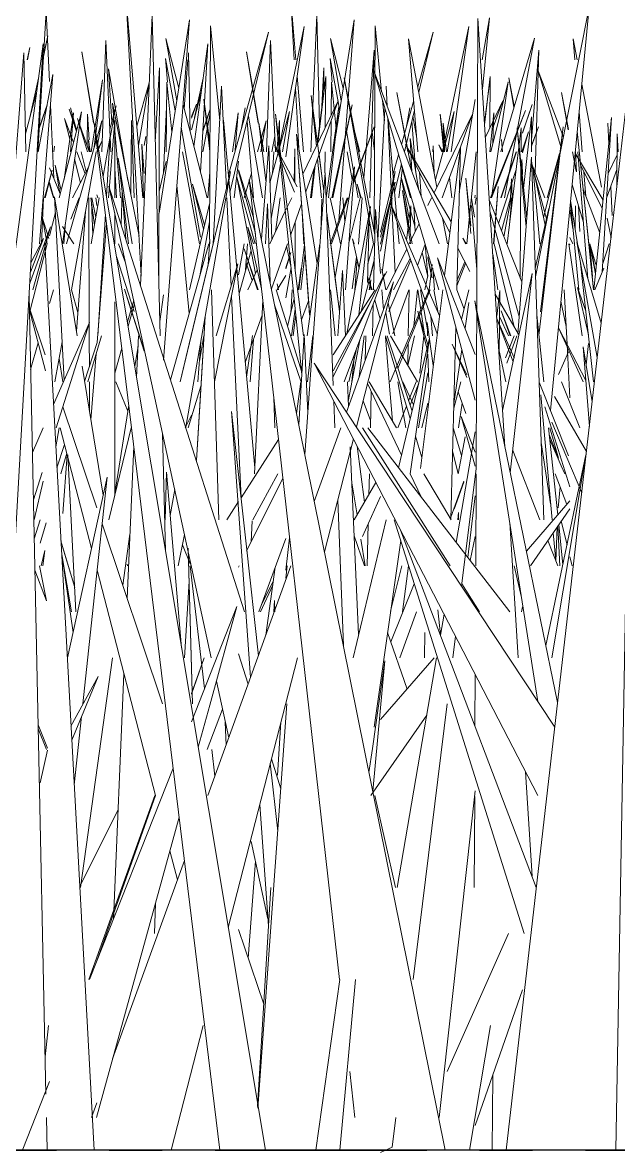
# Model space of a CAD drawing. Header units: millimetres. Extents: x -10020 to 20888, y -4665 to 12339.
# Drawn here: x 2960.1 to 2995.9, y 3047.9 to 3115.7 of the extents above; entities that cross this region are included whole.
import ezdxf

# ---------------------------------------------------------------- set-up
doc = ezdxf.new("R2010")
doc.units = ezdxf.units.MM
doc.linetypes.add('Grid Line 1_2_', pattern=[22.225, 12.7, -3.175, 3.175, -3.175])
doc.layers.add('G-IMPT', color=8, linetype='Continuous', lineweight=9)

# ---------------------------------------------------------------- blocks, each defined once
blk = doc.blocks.new('Grass Array - 25_dwg-V37-West')
at = {"layer": 'G-IMPT'}
for p, q in [((2964.406, 3109.633), (2963.711, 3113.912)), ((2964.427, 3109.633), (2963.711, 3113.912)), ((2983.501, 3106.748), (2982.605, 3111.454)), ((2983.275, 3107.901), (2982.605, 3111.454)), ((2990.159, 3109.042), (2990.732, 3110.746)), ((2990.159, 3109.027), (2990.732, 3110.746)), ((2992.407, 3107.901), (2992.591, 3109.406)), ((2992.417, 3107.901), (2992.591, 3109.406)), ((2989.343, 3106.579), (2989.783, 3107.901)), ((2989.358, 3106.658), (2989.775, 3107.901)), ((2966.765, 3098.107), (2966.271, 3099.664)), ((2966.753, 3098.123), (2966.271, 3099.664))]:
    blk.add_line(p, q, dxfattribs=at)
blk = doc.blocks.new('Grass Array - 25_dwg-V38-West')
at = {"layer": 'G-IMPT'}
for p, q in [((2967.026, 3104.766), (2966.372, 3117.043)), ((2967.368, 3105.142), (2966.372, 3117.043)), ((2991.753, 3104.51), (2994.156, 3116.58)), ((2991.825, 3092.379), (2994.156, 3116.58)), ((2967.404, 3103.915), (2967.926, 3116.099)), ((2968.406, 3096.865), (2967.926, 3116.099)), ((2968.336, 3104.229), (2970.165, 3115.818)), ((2969.246, 3103.742), (2970.165, 3115.818)), ((2987.368, 3088.912), (2987.474, 3115.91)), ((2988.237, 3103.839), (2987.474, 3115.91)), ((2987.732, 3113.419), (2988.17, 3115.949)), ((2987.742, 3111.677), (2988.17, 3115.949)), ((2995.581, 3103.734), (2996.959, 3115.713)), ((2995.76, 3048), (2996.959, 3115.713)), ((2961.345, 3113.419), (2961.659, 3114.861)), ((2961.36, 3113.419), (2961.659, 3114.861)), ((2971.357, 3102.673), (2971.436, 3115.463)), ((2971.982, 3109.759), (2971.436, 3115.463)), ((2972.501, 3106.532), (2974.914, 3115.093)), ((2972.597, 3105.466), (2974.914, 3115.093)), ((2977.05, 3115.423), (2975.48, 3107.901)), ((2977.05, 3115.423), (2975.957, 3107.603)), ((2952.747, 3050.579), (2961.384, 3114.378)), ((2960.724, 3102.642), (2961.384, 3114.378)), ((2965.14, 3114.584), (2964.912, 3107.901)), ((2965.14, 3114.584), (2965.451, 3107.901)), ((2968.75, 3114.697), (2969.52, 3111.733)), ((2968.75, 3114.697), (2969.4, 3110.971)), ((2985.009, 3105.776), (2983.317, 3114.689)), ((2983.864, 3107.901), (2983.317, 3114.689)), ((2988.847, 3107.901), (2990.874, 3114.73)), ((2989.073, 3105.142), (2990.874, 3114.73)), ((2958.713, 3094.647), (2960.228, 3113.84)), ((2960.353, 3107.901), (2960.228, 3113.84)), ((2964.406, 3109.633), (2963.711, 3113.912)), ((2964.427, 3109.633), (2963.711, 3113.912)), ((2981.251, 3114.01), (2980.627, 3106.342)), ((2980.993, 3105.142), (2981.251, 3114.01)), ((2968.115, 3108.506), (2968.358, 3112.934)), ((2968.328, 3101.347), (2968.358, 3112.934)), ((2969.304, 3110.365), (2968.73, 3113.505)), ((2968.853, 3112.086), (2968.73, 3113.505)), ((2960.592, 3109.962), (2961.106, 3112.319)), ((2961.083, 3107.901), (2961.963, 3112.543)), ((2961.165, 3102.383), (2961.963, 3112.543)), ((2977.842, 3108.494), (2978.304, 3112.173)), ((2977.872, 3108.432), (2978.34, 3112.422)), ((2978.317, 3109.363), (2978.34, 3112.422)), ((2981.295, 3102.933), (2979.453, 3112.334)), ((2981.211, 3102.383), (2979.453, 3112.334)), ((2984.68, 3101.147), (2981.221, 3112.756)), ((2985.157, 3102.383), (2981.221, 3112.756)), ((2968.81, 3112.086), (2968.766, 3107.901)), ((2968.81, 3112.086), (2968.766, 3107.901)), ((2968.81, 3112.086), (2969.101, 3109.08)), ((2972.095, 3111.853), (2971.585, 3102.383)), ((2972.095, 3111.853), (2972.385, 3105.698)), ((2988.243, 3107.901), (2989.292, 3112.106)), ((2988.295, 3105.142), (2989.292, 3112.106)), ((2960.33, 3108.975), (2960.99, 3111.463)), ((2971.393, 3108.434), (2971.023, 3111.057)), ((2971.39, 3107.923), (2971.023, 3111.057)), ((2976.975, 3106.555), (2979.086, 3110.973)), ((2977.144, 3105.494), (2979.086, 3110.973)), ((2977.476, 3111.29), (2977.779, 3108.236)), ((2977.476, 3111.29), (2977.854, 3108.395)), ((2978.227, 3105.547), (2977.476, 3111.29)), ((2983.501, 3106.748), (2982.605, 3111.454)), ((2983.275, 3107.901), (2982.605, 3111.454)), ((2986.358, 3105.489), (2987.319, 3111.034)), ((2961.088, 3109.121), (2961.614, 3110.705)), ((2961.092, 3109.18), (2961.619, 3110.729)), ((2962.347, 3105.142), (2963.683, 3110.295)), ((2962.537, 3102.383), (2963.683, 3110.295)), ((2962.635, 3106.253), (2963.198, 3110.24)), ((2963.38, 3109.126), (2962.952, 3110.46)), ((2963.405, 3109.224), (2962.952, 3110.46)), ((2963.03, 3107.901), (2963.198, 3110.24)), ((2969.779, 3110.739), (2971.233, 3105.142)), ((2973.289, 3109.328), (2973.508, 3110.537)), ((2974.991, 3106.048), (2976.177, 3110.314)), ((2975.326, 3110.16), (2976.911, 3094.553)), ((2975.326, 3110.16), (2976.714, 3099.2)), ((2975.756, 3107.901), (2976.177, 3110.314)), ((2978.372, 3105.142), (2979.125, 3110.596)), ((2978.503, 3105.142), (2979.125, 3110.596)), ((2978.708, 3105.142), (2979.92, 3110.726)), ((2978.771, 3105.142), (2979.92, 3110.726)), ((2984.847, 3105.443), (2987.138, 3110.127)), ((2985.328, 3105.142), (2987.138, 3110.127)), ((2988.188, 3107.901), (2988.425, 3110.239)), ((2988.226, 3105.142), (2990.336, 3110.378)), ((2988.283, 3105.142), (2990.336, 3110.378)), ((2988.377, 3108.441), (2988.425, 3110.239)), ((2990.159, 3109.042), (2990.732, 3110.746)), ((2990.159, 3109.027), (2990.732, 3110.746)), ((2962.785, 3102.383), (2964.898, 3109.76)), ((2974.718, 3048), (2964.45, 3109.633)), ((2965.785, 3098.706), (2964.45, 3109.633)), ((2964.598, 3108.091), (2964.898, 3109.76)), ((2965.311, 3105.142), (2965.679, 3109.781)), ((2965.679, 3105.142), (2965.679, 3109.781)), ((2974.087, 3088.935), (2972.207, 3109.795)), ((2974.002, 3105.142), (2973.624, 3109.734)), ((2974.547, 3105.142), (2973.7, 3110.049)), ((2985.399, 3109.618), (2985.476, 3107.901)), ((2985.399, 3109.618), (2985.596, 3107.901)), ((2985.399, 3109.618), (2985.596, 3107.901)), ((2990.218, 3105.696), (2990.688, 3110.009)), ((2990.695, 3107.901), (2990.688, 3110.009)), ((2994.438, 3099.624), (2995.494, 3109.972)), ((2994.933, 3100.674), (2995.494, 3109.972)), ((2964.981, 3106.444), (2965.402, 3108.853)), ((2965.182, 3105.239), (2965.402, 3108.853)), ((2969.676, 3109.388), (2970.828, 3102.784)), ((2976.593, 3108.958), (2977.827, 3101.192)), ((2976.593, 3108.958), (2977.374, 3098.132)), ((2977.384, 3097.987), (2976.593, 3108.958)), ((2979.995, 3105.971), (2981.24, 3109.411)), ((2980.006, 3106.127), (2981.24, 3109.411)), ((2989.225, 3102.383), (2990.073, 3109.342)), ((2990.366, 3103.389), (2989.837, 3109.339)), ((2990.406, 3103.9), (2989.837, 3109.339)), ((2990.065, 3107.901), (2990.073, 3109.342)), ((2990.503, 3109.108), (2990.111, 3107.901)), ((2990.111, 3107.901), (2990.503, 3109.108)), ((2990.503, 3109.108), (2990.159, 3107.836)), ((2991.141, 3096.878), (2992.591, 3109.406)), ((2991.23, 3098.311), (2992.591, 3109.406)), ((2994.412, 3099.624), (2993.439, 3109.136)), ((2993.439, 3109.133), (2994.324, 3100.456)), ((2995.819, 3105.806), (2995.829, 3108.982)), ((2995.897, 3107.901), (2995.829, 3108.982)), ((2974.918, 3108.273), (2974.478, 3102.663)), ((2974.918, 3108.273), (2975.103, 3102.635)), ((2975.259, 3108.33), (2976.62, 3105.811)), ((2975.259, 3108.33), (2976.461, 3105.478)), ((2976.461, 3105.478), (2975.259, 3108.33)), ((2983.125, 3108.35), (2985.794, 3103.069)), ((2983.125, 3108.35), (2985.874, 3103.708)), ((2985.874, 3103.708), (2983.125, 3108.35)), ((2983.935, 3105.603), (2983.408, 3108.703)), ((2983.518, 3106.702), (2983.408, 3108.703)), ((2985.471, 3100.476), (2986.426, 3108.141)), ((2986.206, 3099.624), (2986.426, 3108.141)), ((2988.887, 3108.636), (2988.954, 3107.901)), ((2963.077, 3099.624), (2964.564, 3107.901)), ((2970.763, 3102.383), (2969.755, 3107.901)), ((2976.457, 3106.113), (2976.484, 3108.08)), ((2976.492, 3106.048), (2976.484, 3108.08)), ((2977.852, 3107.493), (2978.085, 3105.142)), ((2977.94, 3107.74), (2978.088, 3106.612)), ((2978.297, 3106.643), (2978.306, 3107.901)), ((2986.956, 3103.851), (2987.363, 3107.901)), ((2988.848, 3105.142), (2989.775, 3107.901)), ((2988.864, 3105.142), (2989.783, 3107.901)), ((2989.865, 3096.972), (2990.693, 3107.576)), ((2990.159, 3106.668), (2990.112, 3107.436)), ((2990.159, 3106.544), (2990.112, 3107.436)), ((2991.424, 3085.829), (2990.693, 3107.576)), ((2992.375, 3107.808), (2991.414, 3103.953)), ((2992.375, 3107.808), (2991.643, 3105.142)), ((2994.08, 3100.285), (2993.476, 3107.901)), ((2961.456, 3105.142), (2961.933, 3106.795)), ((2961.512, 3105.142), (2961.933, 3106.795)), ((2962.41, 3105.385), (2961.758, 3106.949)), ((2972.846, 3105.142), (2973.117, 3107.353)), ((2974.011, 3103.963), (2973.117, 3106.827)), ((2975.061, 3103.908), (2975.63, 3107.174)), ((2977.42, 3105.142), (2977.641, 3106.897)), ((2977.487, 3105.142), (2977.718, 3107.113)), ((2978.902, 3100.379), (2980.07, 3106.998)), ((2979.531, 3099.624), (2980.07, 3106.998)), ((2989.77, 3106.85), (2988.716, 3103.604)), ((2988.716, 3103.604), (2989.77, 3106.85)), ((2990.021, 3100.329), (2990.059, 3106.846)), ((2990.697, 3107.218), (2991.486, 3105.142)), ((2990.697, 3107.199), (2991.591, 3103.88)), ((2991.507, 3103.507), (2990.771, 3107.033)), ((2991.194, 3102.383), (2990.771, 3107.033)), ((2962.029, 3105.142), (2961.758, 3106.067)), ((2969.612, 3094.106), (2972.63, 3106.725)), ((2972.63, 3106.725), (2969.939, 3091.385)), ((2972.63, 3106.725), (2970.154, 3096.374)), ((2972.998, 3106.38), (2974.117, 3102.383)), ((2972.998, 3106.38), (2974.129, 3100.598)), ((2974.119, 3103.011), (2973.117, 3106.715)), ((2975.849, 3095.868), (2973.754, 3106.248)), ((2979.161, 3058.239), (2973.754, 3106.248)), ((2977.556, 3096.219), (2978.306, 3106.643)), ((2978.798, 3093.883), (2978.306, 3106.643)), ((2982.502, 3106.087), (2981.638, 3102.363)), ((2982.502, 3106.087), (2981.638, 3102.779)), ((2984.08, 3105.223), (2983.961, 3106.697)), ((2985.773, 3106.366), (2985.913, 3105.142)), ((2985.773, 3106.366), (2985.913, 3105.142)), ((2987.058, 3103.457), (2986.751, 3106.328)), ((2987.046, 3103.013), (2986.751, 3106.328)), ((2989.433, 3105.142), (2989.486, 3106.278)), ((2989.541, 3105.142), (2989.486, 3106.278)), ((2968.535, 3095.79), (2965.329, 3105.849)), ((2971.473, 3077.552), (2965.329, 3105.849)), ((2969.41, 3105.894), (2970.155, 3098.207)), ((2970.352, 3105.959), (2971.011, 3103.26)), ((2970.352, 3105.959), (2971.07, 3103.511)), ((2983.528, 3102.383), (2982.952, 3105.576)), ((2983.44, 3102.383), (2982.952, 3105.576)), ((2988.422, 3102.383), (2988.692, 3105.827)), ((2988.432, 3102.383), (2988.692, 3105.827)), ((2961.277, 3102.383), (2961.398, 3105.142)), ((2963.427, 3096.865), (2962.071, 3105.207)), ((2962.638, 3094.187), (2962.071, 3105.207)), ((2964.13, 3105.142), (2964.154, 3096.614)), ((2964.271, 3102.383), (2964.753, 3105.142)), ((2964.657, 3105.142), (2964.598, 3105.325)), ((2967.026, 3104.766), (2967.256, 3100.449)), ((2971.37, 3104.793), (2970.158, 3099.624)), ((2970.158, 3099.624), (2971.37, 3104.793)), ((2972.411, 3105.142), (2972.661, 3099.832)), ((2974.729, 3102.383), (2974.844, 3104.783)), ((2975, 3100.076), (2974.844, 3104.783)), ((2975.613, 3105.142), (2975.329, 3103.11)), ((2975.957, 3104.424), (2976.3, 3105.142)), ((2976.24, 3102.946), (2976.894, 3104.79)), ((2978.048, 3103.063), (2978.114, 3105.069)), ((2978.6, 3102.383), (2979.636, 3105.142)), ((2979.222, 3102.383), (2978.601, 3105.142)), ((2978.696, 3102.383), (2979.695, 3105.142)), ((2979.735, 3102.414), (2980.407, 3105.142)), ((2980.529, 3105.142), (2980.303, 3102.357)), ((2981.638, 3101.935), (2982.28, 3105.142)), ((2981.734, 3100.667), (2982.322, 3105.142)), ((2982.193, 3104.894), (2985.036, 3096.984)), ((2982.193, 3104.894), (2985.172, 3098.072)), ((2984.478, 3104.691), (2984.699, 3105.142)), ((2988.164, 3104.989), (2990.11, 3100.105)), ((2989.431, 3105.142), (2988.895, 3103.156)), ((2989.032, 3102.812), (2989.482, 3105.142)), ((2989.366, 3103.538), (2989.513, 3105.142)), ((2993.537, 3099.624), (2993.028, 3104.875)), ((2993.451, 3102.383), (2993.039, 3104.988)), ((2961.758, 3102.869), (2962.119, 3104.264)), ((2963.919, 3104.312), (2963.383, 3097.137)), ((2964.672, 3096.865), (2965.117, 3104.173)), ((2965.679, 3102.383), (2965.679, 3104.235)), ((2974.982, 3102.383), (2975.917, 3104.34)), ((2978.399, 3104.229), (2978.937, 3100.114)), ((2979.171, 3098.322), (2978.399, 3104.229)), ((2979.608, 3096.991), (2981.037, 3104.622)), ((2980.335, 3098.119), (2981.037, 3104.622)), ((2981.217, 3099.624), (2981.33, 3104.453)), ((2981.638, 3100.597), (2981.33, 3104.453)), ((2983.194, 3102.603), (2983.454, 3104.669)), ((2983.42, 3102.982), (2983.454, 3104.669)), ((2983.715, 3103.13), (2983.63, 3104.671)), ((2987.091, 3104.674), (2987.415, 3100.859)), ((2988.209, 3104.277), (2989.947, 3098.019)), ((2989.947, 3098.019), (2988.209, 3104.277)), ((2990.917, 3100.906), (2991.734, 3104.51)), ((2991.753, 3104.51), (2990.934, 3100.399)), ((2960.576, 3100.016), (2961.826, 3103.395)), ((2960.768, 3099.624), (2961.826, 3103.395)), ((2962.539, 3103.433), (2963.216, 3102.383)), ((2962.632, 3102.383), (2962.726, 3103.69)), ((2964.62, 3096.46), (2965.188, 3103.595)), ((2967.404, 3103.915), (2967.231, 3099.881)), ((2969.246, 3103.742), (2968.612, 3095.401)), ((2971.364, 3103.705), (2970.791, 3100.464)), ((2974.011, 3102.383), (2973.664, 3103.39)), ((2974.494, 3099.677), (2973.664, 3103.39)), ((2976.512, 3100.799), (2976.501, 3103.682)), ((2980.846, 3100.072), (2980.955, 3103.83)), ((2983.349, 3102.383), (2983.948, 3103.606)), ((2985.653, 3102.383), (2985.36, 3103.928)), ((2986.956, 3103.851), (2986.809, 3102.383)), ((2988.237, 3103.839), (2989.099, 3090.198)), ((2995.581, 3103.734), (2989.168, 3048)), ((2960.614, 3100.688), (2961.412, 3102.702)), ((2960.645, 3101.248), (2961.412, 3102.702)), ((2971.387, 3102.673), (2971.293, 3101.137)), ((2971.293, 3101.137), (2971.387, 3102.673)), ((2971.387, 3102.673), (2971.396, 3102.383)), ((2980.056, 3102.383), (2979.957, 3102.674)), ((2980.34, 3100.899), (2979.957, 3102.674)), ((2986.767, 3102.383), (2986.567, 3102.727)), ((2986.729, 3102.383), (2986.567, 3102.727)), ((2960.724, 3102.642), (2959.002, 3072.034)), ((2960.557, 3098.236), (2961.632, 3102.383)), ((2961.478, 3102.447), (2964.436, 3048)), ((2966.328, 3101.248), (2965.912, 3102.383)), ((2969.033, 3094.228), (2971.332, 3102.383)), ((2974.286, 3099.624), (2973.456, 3102.081)), ((2974.239, 3099.624), (2973.456, 3102.081)), ((2975.08, 3099.675), (2976.041, 3102.383)), ((2976.727, 3099.624), (2977.07, 3102.352)), ((2977.23, 3096.865), (2977.991, 3102.383)), ((2982, 3099.624), (2983.203, 3102.084)), ((2983.856, 3101.087), (2984.318, 3102.361)), ((2984.312, 3102.343), (2984.466, 3100.43)), ((2986.271, 3102.126), (2986.983, 3100.716)), ((2989.655, 3097.404), (2988.449, 3102.383)), ((2993.731, 3096.865), (2992.941, 3102.383)), ((2994.878, 3097.626), (2993.411, 3102.513)), ((2994.641, 3095.569), (2993.411, 3102.513)), ((2994.965, 3101.204), (2995.353, 3102.383)), ((2966.843, 3098.324), (2965.783, 3101.628)), ((2968.328, 3101.347), (2968.325, 3100.111)), ((2973.145, 3099.405), (2973.859, 3101.976)), ((2973.931, 3100.184), (2973.551, 3101.312)), ((2976.84, 3099.624), (2977.104, 3101.877)), ((2979.926, 3099.692), (2980.191, 3101.586)), ((2980.081, 3099.624), (2980.227, 3101.423)), ((2981.257, 3101.322), (2980.478, 3098.341)), ((2982.138, 3098.325), (2983.447, 3101.405)), ((2982.408, 3099.624), (2983.413, 3101.5)), ((2984.466, 3100.429), (2984.14, 3101.869)), ((2984.721, 3100.335), (2984.478, 3101.611)), ((2984.701, 3100.335), (2984.478, 3101.517)), ((2987.319, 3095.745), (2985.051, 3101.552)), ((2987.319, 3093.012), (2985.051, 3101.552)), ((2986.22, 3100.163), (2986.682, 3101.311)), ((2988.663, 3099.624), (2988.367, 3101.78)), ((2994.416, 3094.106), (2993.607, 3101.406)), ((2971.673, 3094.106), (2973.071, 3101.188)), ((2971.764, 3096.865), (2973.071, 3101.188)), ((2973.664, 3099.624), (2974.237, 3100.824)), ((2975.957, 3099.143), (2976.259, 3100.969)), ((2976.685, 3099.624), (2976.874, 3100.911)), ((2979.065, 3096.865), (2979.351, 3100.78)), ((2979.524, 3096.865), (2979.351, 3100.78)), ((2981.638, 3100.03), (2982.009, 3100.717)), ((2981.702, 3100.855), (2981.943, 3099.624)), ((2984.55, 3099.624), (2984.721, 3101.147)), ((2984.68, 3101.147), (2985.134, 3099.624)), ((2984.879, 3099.624), (2984.769, 3100.925)), ((2986.212, 3099.858), (2986.738, 3101.201)), ((2994.486, 3099.624), (2995.042, 3100.928)), ((2975.422, 3099.624), (2975.957, 3100.491)), ((2975.501, 3099.624), (2975.438, 3099.984)), ((2978.798, 3094.409), (2981.871, 3100.586)), ((2979.171, 3098.322), (2978.937, 3100.114)), ((2979.457, 3094.106), (2981.871, 3100.586)), ((2979.593, 3092.292), (2982.418, 3100.1)), ((2980.186, 3091.394), (2982.418, 3100.1)), ((2980.855, 3100.429), (2981.097, 3099.624)), ((2980.855, 3100.429), (2981.121, 3099.624)), ((2981.121, 3099.624), (2980.855, 3100.429)), ((2981.059, 3100.219), (2980.948, 3099.624)), ((2981.059, 3100.219), (2980.987, 3099.624)), ((2984.286, 3099.624), (2984.478, 3100.486)), ((2988.96, 3092.392), (2990.741, 3100.607)), ((2989.421, 3088.634), (2990.741, 3100.607)), ((2994.409, 3099.624), (2994.324, 3100.456)), ((2960.535, 3099.285), (2961.546, 3051.367)), ((2961.758, 3098.796), (2961.995, 3099.624)), ((2963.467, 3098.26), (2963.078, 3099.624)), ((2967.436, 3095.995), (2966.271, 3099.664)), ((2967.436, 3095.937), (2966.271, 3099.664)), ((2968.384, 3097.73), (2968.607, 3099.317)), ((2971.484, 3099.624), (2971.926, 3085.829)), ((2976.205, 3096.937), (2975.366, 3099.624)), ((2976.246, 3098.227), (2976.323, 3099.624)), ((2978.632, 3099.624), (2978.905, 3096.865)), ((2978.798, 3095.733), (2981.305, 3099.624)), ((2981.811, 3098.424), (2981.716, 3099.624)), ((2984.558, 3099.624), (2982.201, 3094.106)), ((2982.201, 3094.106), (2984.558, 3099.624)), ((2982.368, 3096.99), (2983.325, 3099.624)), ((2984.609, 3099.624), (2982.679, 3094.9)), ((2983.297, 3096.865), (2983.352, 3099.624)), ((2983.638, 3097.469), (2983.851, 3099.624)), ((2984.25, 3097.085), (2983.862, 3099.624)), ((2984.478, 3097.113), (2984.026, 3099.624)), ((2984.03, 3088.911), (2985.365, 3099.624)), ((2984.835, 3099.624), (2985.094, 3098.249)), ((2986.645, 3098.462), (2986.206, 3099.621)), ((2986.496, 3097.85), (2986.928, 3099.624)), ((2989.906, 3096.972), (2988.52, 3099.361)), ((2988.603, 3098.041), (2988.788, 3099.591)), ((2988.753, 3095.673), (2988.788, 3099.591)), ((2992.833, 3096.344), (2992.663, 3099.624)), ((2993.444, 3099.772), (2993.947, 3098.341)), ((2993.444, 3099.772), (2994.104, 3096.925)), ((2965.68, 3087.267), (2965.68, 3098.904)), ((2965.785, 3098.706), (2971.981, 3048)), ((2966.822, 3098.975), (2966.439, 3097.694)), ((2966.862, 3098.788), (2966.48, 3097.445)), ((2972.688, 3099.25), (2973.259, 3087.135)), ((2974.07, 3088.588), (2974.569, 3099.016)), ((2976.854, 3094.142), (2975.271, 3098.73)), ((2976.056, 3097.415), (2976.449, 3099.097)), ((2977.01, 3096.865), (2976.714, 3099.2)), ((2976.888, 3097.828), (2977.314, 3098.961)), ((2978.798, 3094.766), (2981.071, 3098.979)), ((2981.153, 3096.865), (2981.198, 3098.78)), ((2981.282, 3099.006), (2981.617, 3097.888)), ((2982.096, 3098.844), (2982.483, 3096.865)), ((2986.702, 3097.323), (2986.933, 3098.867)), ((2989.194, 3089.737), (2987.291, 3098.969)), ((2991.077, 3074.92), (2987.291, 3098.969)), ((2992.778, 3097.418), (2992.458, 3098.951)), ((2961.512, 3095.715), (2960.55, 3098.574)), ((2961.517, 3094.758), (2960.552, 3098.479)), ((2970.58, 3089.375), (2971.105, 3098.03)), ((2971.105, 3098.03), (2970.798, 3092.961)), ((2974.525, 3098.109), (2973.516, 3095.264)), ((2976.282, 3096.865), (2976.514, 3098.456)), ((2976.38, 3096.865), (2976.544, 3098.168)), ((2982.17, 3096.955), (2981.942, 3098.244)), ((2984.478, 3096.333), (2983.871, 3098.334)), ((2984.478, 3095.892), (2983.871, 3098.334)), ((2984.659, 3098.031), (2984.753, 3096.865)), ((2989.59, 3095.298), (2988.597, 3097.939)), ((2989.644, 3095.546), (2988.597, 3097.939)), ((2989.32, 3096.865), (2988.774, 3098.028)), ((2989.41, 3096.865), (2988.869, 3098.364)), ((2989.453, 3096.865), (2988.869, 3098.364)), ((2991.431, 3094.106), (2991.011, 3098.122)), ((2962.005, 3092.747), (2964.165, 3097.661)), ((2962.165, 3091.347), (2964.165, 3097.661)), ((2984.799, 3095.086), (2984.426, 3097.66)), ((2984.448, 3096.865), (2984.426, 3097.66)), ((2986.147, 3097.358), (2985.849, 3085.852)), ((2992.326, 3097.313), (2993.791, 3094.106)), ((2992.326, 3097.313), (2993.952, 3094.185)), ((2964.07, 3094.106), (2964.886, 3096.865)), ((2964.159, 3094.997), (2964.154, 3096.614)), ((2967.102, 3096.865), (2966.995, 3094.357)), ((2971.032, 3096.865), (2970.758, 3095.352)), ((2973.596, 3094.376), (2973.95, 3096.886)), ((2973.596, 3094.374), (2973.95, 3096.886)), ((2973.805, 3094.106), (2974.004, 3096.641)), ((2976.205, 3096.937), (2976.892, 3094.738)), ((2976.727, 3091.515), (2977.056, 3096.943)), ((2977.27, 3092.247), (2977.056, 3096.943)), ((2977.56, 3096.865), (2977.245, 3094.106)), ((2980.384, 3096.595), (2979.699, 3092.917)), ((2980.653, 3096.865), (2980.354, 3094.395)), ((2980.71, 3095.379), (2980.753, 3096.865)), ((2981.924, 3096.865), (2983.415, 3091.895)), ((2982.139, 3094.324), (2981.94, 3096.812)), ((2982.03, 3096.865), (2983.522, 3092.342)), ((2983.522, 3092.342), (2982.03, 3096.865)), ((2982.223, 3096.865), (2983.849, 3094.106)), ((2982.711, 3088.951), (2984.569, 3096.724)), ((2983.273, 3095.083), (2983.671, 3096.865)), ((2983.41, 3088.588), (2984.569, 3096.724)), ((2983.988, 3094.625), (2984.24, 3096.865)), ((2989.657, 3096.865), (2989.128, 3095.551)), ((2989.815, 3096.865), (2989.219, 3095.228)), ((2960.628, 3094.852), (2961.082, 3096.436)), ((2962.518, 3096.513), (2962.086, 3094.106)), ((2963.873, 3094.121), (2964.62, 3096.46)), ((2966.102, 3096.114), (2965.68, 3094.631)), ((2966.883, 3095.028), (2967.076, 3096.25)), ((2969.612, 3094.106), (2970.154, 3096.374)), ((2970.673, 3094.106), (2970.837, 3096.502)), ((2977.556, 3096.219), (2977.089, 3089.725)), ((2980.16, 3095.993), (2979.722, 3094.108)), ((2983.262, 3095.103), (2983.287, 3096.389)), ((2985.927, 3096.362), (2986.81, 3094.356)), ((2985.927, 3096.362), (2986.814, 3094.527)), ((2986.814, 3094.527), (2985.927, 3096.362)), ((2986.029, 3092.806), (2986.512, 3096.048)), ((2988.756, 3095.964), (2989.152, 3094.106)), ((2992.323, 3094.548), (2992.904, 3095.912)), ((2992.833, 3096.344), (2992.999, 3093.146)), ((2993.797, 3096.197), (2994.335, 3092.913)), ((2993.797, 3096.197), (2994.165, 3091.43)), ((2993.98, 3095.133), (2994.11, 3096.409)), ((2962.564, 3094.106), (2962.337, 3095.503)), ((2964.566, 3095.783), (2964.248, 3091.818)), ((2968.535, 3095.79), (2973.469, 3080.311)), ((2975.849, 3095.868), (2985.51, 3048)), ((2983.06, 3087.047), (2977.65, 3095.231)), ((2991.065, 3069.275), (2977.65, 3095.231)), ((2979.902, 3094.106), (2980.059, 3095.559)), ((2984.524, 3094.106), (2984.478, 3095.768)), ((2963.722, 3095.049), (2964.981, 3087.305)), ((2983.907, 3091.347), (2984.478, 3094.646)), ((2964.167, 3092.316), (2964.162, 3094.106)), ((2966.461, 3092.352), (2965.744, 3094.106)), ((2970.095, 3091.347), (2970.851, 3093.848)), ((2976.587, 3092.21), (2976.849, 3094.106)), ((2979.712, 3092.622), (2979.647, 3094.106)), ((2982.89, 3089.698), (2980.853, 3093.996)), ((2982.581, 3091.347), (2980.94, 3094.106)), ((2982.139, 3094.324), (2982.345, 3091.745)), ((2983.16, 3091.347), (2982.673, 3094.106)), ((2982.978, 3094.106), (2983.612, 3092.72)), ((2983.612, 3092.72), (2982.978, 3094.106)), ((2983.318, 3092.961), (2983.779, 3094.106)), ((2983.922, 3094.017), (2983.405, 3092.698)), ((2986.45, 3094.106), (2986.022, 3092.52)), ((2992.911, 3089.655), (2991.147, 3094.08)), ((2992.499, 3094.106), (2993.598, 3091.347)), ((2981.024, 3091.347), (2981.075, 3093.528)), ((2986.287, 3093.502), (2986.751, 3092.21)), ((2991.261, 3093.323), (2991.928, 3085.829)), ((2992.082, 3093.221), (2993.992, 3089.928)), ((2964.598, 3086.547), (2962.561, 3092.598)), ((2965.68, 3087.405), (2966.517, 3092.712)), ((2970.58, 3089.375), (2970.798, 3092.961)), ((2975.228, 3093.161), (2975.288, 3091.347)), ((2978.895, 3091.347), (2978.834, 3092.939)), ((2980.587, 3092.957), (2981.034, 3091.778)), ((2982.667, 3091.347), (2983.19, 3092.645)), ((2984.112, 3091.347), (2984.478, 3092.816)), ((2986.531, 3092.823), (2986.32, 3091.347)), ((2992.999, 3087.801), (2991.49, 3092.598)), ((2969.901, 3091.347), (2970.277, 3092.101)), ((2973.562, 3084.382), (2972.686, 3092.325)), ((2973.834, 3076.374), (2972.686, 3092.325)), ((2987.319, 3089.88), (2986.47, 3092.021)), ((2987.319, 3089.035), (2986.47, 3092.021)), ((2960.734, 3089.857), (2961.389, 3091.347)), ((2962.343, 3091.347), (2962.143, 3090.205)), ((2962.824, 3089.72), (2962.402, 3091.347)), ((2965.331, 3085.829), (2966.671, 3091.347)), ((2977.653, 3086.929), (2979.251, 3091.347)), ((2985.818, 3083.07), (2980.559, 3091.347)), ((2985.246, 3085.67), (2980.86, 3091.347)), ((2986.496, 3089.683), (2985.991, 3091.345)), ((2992.266, 3086.125), (2991.72, 3091.347)), ((2992.307, 3089.518), (2991.799, 3091.347)), ((2992.307, 3089.518), (2991.799, 3091.347)), ((2991.913, 3091.689), (2993.705, 3087.434)), ((2968.728, 3083.952), (2968.552, 3091.004)), ((2973.259, 3087.135), (2975.513, 3090.634)), ((2980.003, 3090.678), (2978.265, 3083.897)), ((2983.731, 3090.841), (2984.112, 3089.571)), ((2986.284, 3088.588), (2986.713, 3090.808)), ((2986.956, 3088.994), (2987.319, 3091.112)), ((2992.316, 3089.518), (2991.763, 3090.937)), ((2992.48, 3089.069), (2991.794, 3090.635)), ((2962.663, 3090.342), (2962.212, 3088.938)), ((2962.437, 3088.588), (2962.8, 3089.815)), ((2966.819, 3090.244), (2966.428, 3081.112)), ((2980.319, 3078.939), (2979.819, 3090.211)), ((2980.667, 3086.882), (2980.227, 3090.243)), ((2980.667, 3086.882), (2980.227, 3090.243)), ((2986.288, 3088.609), (2985.955, 3089.948)), ((2989.57, 3089.981), (2991.191, 3085.829)), ((2991.842, 3086.793), (2991.268, 3090.457)), ((2962.828, 3089.72), (2962.566, 3086.203)), ((2962.824, 3089.72), (2964.281, 3084.104)), ((2963.352, 3080.311), (2962.868, 3089.72)), ((2989.194, 3089.737), (2992.259, 3074.869)), ((2991.923, 3077.552), (2993.96, 3089.714)), ((2992.382, 3082.213), (2993.96, 3089.714)), ((2961.317, 3088.67), (2960.794, 3087.019)), ((2968.787, 3088.69), (2968.713, 3085.829)), ((2968.787, 3088.69), (2969.696, 3078.146)), ((2975.464, 3088.588), (2973.975, 3085.829)), ((2980.93, 3087.332), (2980.96, 3088.588)), ((2984.088, 3087.169), (2983.416, 3088.588)), ((2985.146, 3087.034), (2984.222, 3088.588)), ((2986.956, 3088.994), (2986.18, 3084.461)), ((2987.368, 3088.912), (2986.496, 3081.85)), ((2987.343, 3083.07), (2987.367, 3088.588)), ((2992.807, 3086.75), (2992.116, 3088.588)), ((2992.69, 3088.588), (2992.48, 3089.069)), ((2960.842, 3085.829), (2961.392, 3088.143)), ((2962.848, 3077.552), (2965.219, 3088.392)), ((2964.443, 3081.137), (2965.219, 3088.392)), ((2975.772, 3088.327), (2973.59, 3083.94)), ((2979.915, 3088.037), (2980.22, 3086.121)), ((2980.049, 3085.829), (2981.357, 3088.059)), ((2986.64, 3088.146), (2985.853, 3085.983)), ((2986.639, 3088.085), (2986.049, 3086.464)), ((2992.288, 3086.537), (2992.409, 3087.809)), ((2969.283, 3087.641), (2969.011, 3086.091)), ((2980.546, 3084.816), (2981.638, 3087.22)), ((2987.319, 3087.257), (2986.878, 3083.558)), ((2972.417, 3085.829), (2973.117, 3086.915)), ((2979.4, 3078.275), (2979.063, 3087.01)), ((2983.06, 3087.047), (2992.089, 3073.39)), ((2985.146, 3087.034), (2985.863, 3085.829)), ((2990.387, 3083.952), (2992.999, 3086.972)), ((2990.626, 3083.07), (2992.999, 3086.489)), ((2961.213, 3085.829), (2960.843, 3084.68)), ((2973.875, 3084.513), (2973.935, 3085.754)), ((2979.987, 3077.552), (2981.965, 3085.829)), ((2982.454, 3085.829), (2990.244, 3060.998)), ((2986.275, 3085.829), (2986.311, 3086.254)), ((2986.305, 3085.829), (2986.311, 3086.254)), ((2992.481, 3085.742), (2992.825, 3084.321)), ((2961.202, 3084.416), (2961.564, 3085.641)), ((2968.555, 3074.793), (2964.92, 3085.592)), ((2980.831, 3083.07), (2980.889, 3085.571)), ((2982.832, 3085.204), (2984.474, 3080.885)), ((2985.246, 3085.67), (2989.386, 3080.311)), ((2989.385, 3085.667), (2989.898, 3077.552)), ((2991.998, 3085.046), (2992.145, 3083.387)), ((2992.16, 3083.35), (2992.228, 3085.378)), ((2992.385, 3083.07), (2992.268, 3085.436)), ((2992.578, 3083.145), (2992.329, 3085.524)), ((2963.277, 3081.764), (2962.449, 3084.565)), ((2966.593, 3084.965), (2966.163, 3081.9)), ((2969.866, 3084.953), (2969.495, 3083.07)), ((2973.562, 3084.382), (2974.303, 3077.669)), ((2974.319, 3080.311), (2975.957, 3084.711)), ((2976.177, 3084.735), (2975.957, 3082.809)), ((2980.673, 3083.07), (2980.056, 3084.857)), ((2980.451, 3084.662), (2980.704, 3083.07)), ((2982.841, 3084.593), (2981.245, 3073.383)), ((2987.319, 3084.82), (2987.008, 3083.389)), ((2991.678, 3084.585), (2992.269, 3083.07)), ((2961.265, 3083.07), (2961.493, 3083.986)), ((2961.369, 3083.07), (2961.493, 3083.986)), ((2963.178, 3079.06), (2962.5, 3083.744)), ((2963.086, 3080.311), (2962.5, 3083.744)), ((2963.277, 3081.764), (2962.574, 3084.142)), ((2970.204, 3083.181), (2969.741, 3084.316)), ((2970.085, 3084.121), (2970.27, 3077.628)), ((2970.351, 3074.793), (2970.085, 3084.121)), ((2961.173, 3083.07), (2961.588, 3080.971)), ((2966.445, 3083.07), (2966.42, 3083.166)), ((2966.441, 3083.07), (2966.42, 3083.166)), ((2970.208, 3083.07), (2971.07, 3075.704)), ((2971.266, 3069.275), (2976.257, 3083.07)), ((2973.157, 3083.07), (2973.117, 3082.989)), ((2976.038, 3083.07), (2975.957, 3082.323)), ((2982.901, 3083.07), (2982.235, 3080.334)), ((2982.958, 3080.311), (2983.302, 3083.07)), ((2990.095, 3081.157), (2989.656, 3083.07)), ((2992.999, 3083.603), (2993.128, 3083.07)), ((2961.588, 3080.958), (2960.883, 3082.795)), ((2964.621, 3082.795), (2968.128, 3069.275)), ((2974.751, 3078.909), (2975.313, 3082.982)), ((2969.863, 3077.552), (2970.141, 3082.141)), ((2969.863, 3077.552), (2970.141, 3082.141)), ((2974.429, 3080.311), (2975.164, 3081.902)), ((2974.462, 3080.695), (2975.194, 3082.115)), ((2982.251, 3078.494), (2983.659, 3081.986)), ((2987.571, 3080.311), (2986.512, 3081.977)), ((2992.382, 3082.213), (2991.555, 3078.284)), ((2964.443, 3081.137), (2963.765, 3074.793)), ((2975.274, 3080.979), (2975.225, 3080.311)), ((2975.274, 3080.979), (2975.29, 3080.311)), ((2970.277, 3073.696), (2973.009, 3080.614)), ((2971.384, 3074.7), (2973.009, 3080.614)), ((2983.788, 3080.311), (2982.783, 3077.552)), ((2990.982, 3063.765), (2984.474, 3080.885)), ((2985.08, 3080.425), (2985.233, 3078.929)), ((2990.159, 3080.596), (2990.098, 3080.311)), ((2985.442, 3080.154), (2985.228, 3078.901)), ((2983.225, 3075.672), (2982.054, 3079.065)), ((2984.273, 3077.552), (2984.287, 3079.069)), ((2986.124, 3078.835), (2985.965, 3077.552)), ((2970.351, 3074.793), (2970.27, 3077.628)), ((2973.117, 3077.774), (2973.684, 3075.96)), ((2965.552, 3077.552), (2963.616, 3063.757)), ((2970.277, 3075.396), (2971.049, 3077.552)), ((2970.277, 3075.356), (2971.056, 3077.552)), ((2976.639, 3077.552), (2972.491, 3061.369)), ((2981.141, 3072.106), (2981.883, 3077.371)), ((2981.163, 3069.538), (2981.883, 3077.371)), ((2981.638, 3073.838), (2984.851, 3077.552)), ((2984.997, 3077.552), (2982.635, 3063.757)), ((2963.054, 3073.44), (2964.677, 3076.426)), ((2963.099, 3072.603), (2964.677, 3076.426)), ((2966.234, 3076.578), (2965.604, 3061.864)), ((2987.301, 3073.448), (2987.314, 3076.532)), ((2972.519, 3072.738), (2971.78, 3076.141)), ((2971.384, 3074.7), (2970.69, 3072.177)), ((2971.236, 3072.034), (2972.143, 3074.469)), ((2976.014, 3074.793), (2974.269, 3050.525)), ((2985.625, 3074.793), (2983.581, 3058.239)), ((2961.079, 3073.524), (2961.634, 3072.117)), ((2963.682, 3074.015), (2963.245, 3069.926)), ((2972.315, 3073.675), (2972.359, 3072.297)), ((2975.648, 3073.688), (2975.456, 3070.508)), ((2984.407, 3074.109), (2981.052, 3069.275)), ((2961.586, 3072.034), (2961.084, 3073.287)), ((2961.204, 3070.037), (2961.634, 3072.004)), ((2971.499, 3072.034), (2971.686, 3070.437)), ((2975.084, 3071.485), (2975.647, 3069.685)), ((2981.141, 3072.106), (2980.937, 3070.656)), ((2964.172, 3058.239), (2969.18, 3070.92)), ((2975.014, 3071.215), (2975.464, 3067.14)), ((2990.331, 3070.695), (2990.727, 3064.436)), ((2985.158, 3049.962), (2987.319, 3069.559)), ((2964.128, 3058.239), (2968.083, 3069.275)), ((2968.118, 3069.275), (2964.598, 3059.36)), ((2981.292, 3069.275), (2982.526, 3063.757)), ((2987.259, 3063.757), (2987.283, 3069.233)), ((2965.886, 3068.452), (2963.642, 3063.942)), ((2974.908, 3061.453), (2974.383, 3068.75)), ((2969.539, 3067.986), (2964.585, 3049.962)), ((2974.877, 3061.875), (2973.869, 3066.516)), ((2965.554, 3053.488), (2969.857, 3065.381)), ((2968.985, 3065.973), (2969.439, 3064.225)), ((2973.694, 3059.528), (2974.123, 3065.351)), ((2975.047, 3063.757), (2974.252, 3050.62)), ((2968.075, 3060.998), (2968.122, 3062.832)), ((2974.624, 3056.765), (2973.117, 3061.241)), ((2985.635, 3052.721), (2989.309, 3060.998)), ((2979.188, 3058.239), (2977.746, 3048)), ((2979.183, 3048), (2980.124, 3058.239)), ((2990.159, 3057.621), (2987.319, 3049.48)), ((2961.701, 3055.48), (2961.499, 3053.597)), ((2970.981, 3055.48), (2969.064, 3048)), ((2986.972, 3048), (2988.225, 3055.48)), ((2980.093, 3049.962), (2979.782, 3052.721)), ((2960.158, 3048.074), (2961.758, 3052.125)), ((2988.327, 3048), (2988.367, 3052.486)), ((2964.279, 3049.962), (2964.598, 3050.845)), ((2961.576, 3049.962), (2961.617, 3048)), ((2982.559, 3049.962), (2982.34, 3048.194)), ((2982.34, 3048.194), (2981.638, 3047.87))]:
    blk.add_line(p, q, dxfattribs=at)
blk = doc.blocks.new('Grass Array - Grass Array-V40-West')
for name in ['Grass Array - 25_dwg-V38-West', 'Grass Array - 25_dwg-V37-West', 'Grass Array - 25_dwg-V37-West', 'Grass Array - 25_dwg-V37-West', 'Grass Array - 25_dwg-V37-West', 'Grass Array - 25_dwg-V37-West', 'Grass Array - 25_dwg-V37-West', 'Grass Array - 25_dwg-V37-West', 'Grass Array - 25_dwg-V37-West', 'Grass Array - 25_dwg-V37-West']:
    blk.add_blockref(name, (0, 0))
blk = doc.blocks.new('Grass Array - 25_dwg-V33-West')
at = {"layer": 'G-IMPT'}
for p, q in [((2546.561, 3109.633), (2545.866, 3113.912)), ((2546.582, 3109.633), (2545.866, 3113.912)), ((2565.181, 3109.241), (2564.76, 3111.454)), ((2565.179, 3109.232), (2564.76, 3111.454)), ((2565.656, 3106.748), (2565.436, 3107.901))]:
    blk.add_line(p, q, dxfattribs=at)
blk = doc.blocks.new('Grass Array - 25_dwg-V44-West')
at = {"layer": 'G-IMPT'}
for p, q in [((2976.444, 3113.419), (2976.251, 3117.043)), ((2976.554, 3113.419), (2976.251, 3117.043)), ((2961.054, 3107.901), (2961.572, 3116.317)), ((2961.758, 3112.123), (2961.572, 3116.317)), ((2977.454, 3107.901), (2977.805, 3116.099)), ((2977.969, 3109.511), (2977.805, 3116.099)), ((2978.878, 3108.429), (2980.044, 3115.818)), ((2979.129, 3103.793), (2980.044, 3115.818)), ((2981.24, 3103.212), (2981.315, 3115.463)), ((2981.694, 3111.509), (2981.315, 3115.463)), ((2983.865, 3111.8), (2984.793, 3115.093)), ((2983.925, 3111.485), (2984.793, 3115.093)), ((2986.93, 3115.423), (2985.359, 3107.901)), ((2986.93, 3115.423), (2985.878, 3107.901)), ((2970.431, 3108.229), (2971.263, 3114.378)), ((2970.831, 3106.69), (2971.263, 3114.378)), ((2975.02, 3114.584), (2974.791, 3107.901)), ((2975.02, 3114.584), (2975.331, 3107.901)), ((2978.629, 3114.697), (2979.399, 3111.733)), ((2978.629, 3114.697), (2979.279, 3110.971)), ((2993.437, 3113.419), (2993.196, 3114.689)), ((2993.298, 3113.419), (2993.196, 3114.689)), ((2960.433, 3113.419), (2960.574, 3114.165)), ((2960.446, 3113.419), (2960.574, 3114.165)), ((2970.207, 3109.089), (2970.107, 3113.84)), ((2973.952, 3111.681), (2973.59, 3113.912)), ((2973.959, 3111.706), (2973.59, 3113.912)), ((2991.13, 3114.01), (2990.693, 3108.632)), ((2990.916, 3106.641), (2991.13, 3114.01)), ((2966.474, 3106.185), (2965.295, 3112.875)), ((2965.5, 3109.683), (2965.295, 3112.875)), ((2969.843, 3110.492), (2970.074, 3113.419)), ((2978.112, 3110.643), (2978.237, 3112.934)), ((2978.234, 3111.616), (2978.237, 3112.934)), ((2979.183, 3110.365), (2978.61, 3113.505)), ((2978.733, 3112.086), (2978.61, 3113.505)), ((2964.271, 3107.901), (2964.946, 3112.222)), ((2964.446, 3108.18), (2964.946, 3112.222)), ((2970.471, 3109.962), (2970.985, 3112.319)), ((2977.016, 3107.901), (2976.635, 3112.452)), ((2987.869, 3109.67), (2988.183, 3112.173)), ((2987.878, 3109.515), (2988.219, 3112.422)), ((2988.196, 3109.363), (2988.219, 3112.422)), ((2989.662, 3110.649), (2989.332, 3112.334)), ((2989.642, 3110.581), (2989.332, 3112.334)), ((2992.476, 3108.14), (2991.1, 3112.756)), ((2992.605, 3108.79), (2991.1, 3112.756)), ((2967.008, 3109.439), (2967.749, 3112.037)), ((2967.105, 3108.281), (2967.749, 3112.037)), ((2976.726, 3108.122), (2976.534, 3111.729)), ((2978.689, 3112.086), (2978.668, 3110.099)), ((2978.689, 3112.086), (2978.668, 3110.099)), ((2978.689, 3112.086), (2978.98, 3109.08)), ((2981.974, 3111.853), (2982.032, 3110.618)), ((2994.888, 3105.776), (2993.712, 3111.971)), ((2967.136, 3102.841), (2965.554, 3110.828)), ((2966.027, 3105.142), (2965.554, 3110.828)), ((2970.277, 3109.228), (2970.869, 3111.463)), ((2974.285, 3109.633), (2974.009, 3111.333)), ((2974.306, 3109.633), (2974.017, 3111.364)), ((2981.861, 3109.759), (2981.742, 3111.007)), ((2982.893, 3108.35), (2983.62, 3110.929)), ((2987.924, 3108.793), (2988.965, 3110.973)), ((2988.402, 3109.385), (2988.965, 3110.973)), ((2992.803, 3109.783), (2992.485, 3111.454)), ((2992.801, 3109.775), (2992.485, 3111.454)), ((2962.015, 3106.333), (2961.82, 3110.726)), ((2963.354, 3109.361), (2963.031, 3110.54)), ((2964.015, 3108.28), (2964.049, 3110.169)), ((2964.146, 3108.618), (2964.049, 3110.169)), ((2965.388, 3109.272), (2965.771, 3110.67)), ((2968.611, 3106.692), (2968.794, 3110.581)), ((2970.582, 3110.767), (2970.277, 3109.928)), ((2970.582, 3110.767), (2970.277, 3110.021)), ((2970.962, 3107.901), (2971.404, 3110.233)), ((2970.968, 3109.121), (2971.405, 3110.439)), ((2970.971, 3109.18), (2971.405, 3110.457)), ((2972.747, 3107.901), (2973.078, 3110.24)), ((2972.916, 3108.006), (2973.078, 3110.24)), ((2981.9, 3110.477), (2981.477, 3102.613)), ((2983.063, 3107.903), (2983.663, 3110.396)), ((2983.168, 3109.328), (2983.387, 3110.537)), ((2984.922, 3106.234), (2986.056, 3110.314)), ((2985.206, 3110.16), (2985.435, 3107.901)), ((2985.206, 3110.16), (2985.467, 3108.097)), ((2985.636, 3107.901), (2986.056, 3110.314)), ((2993.743, 3107.901), (2993.55, 3110.292)), ((2962.67, 3109.894), (2963.206, 3108.454)), ((2962.67, 3109.894), (2962.975, 3108.658)), ((2962.67, 3109.894), (2962.975, 3108.658)), ((2964.042, 3107.901), (2963.439, 3109.904)), ((2964.138, 3107.933), (2963.439, 3109.904)), ((2965.411, 3108.761), (2965.63, 3109.92)), ((2966.649, 3105.3), (2966.678, 3109.789)), ((2966.85, 3105.142), (2966.678, 3109.789)), ((2974.245, 3107.901), (2974.777, 3109.76)), ((2974.618, 3107.901), (2974.329, 3109.633)), ((2974.753, 3106.165), (2974.329, 3109.633)), ((2974.443, 3107.901), (2974.777, 3109.76)), ((2975.409, 3107.901), (2975.559, 3109.781)), ((2975.559, 3108.327), (2975.559, 3109.781)), ((2978.665, 3109.786), (2978.645, 3107.901)), ((2978.665, 3109.786), (2978.645, 3107.901)), ((2982.065, 3109.923), (2982.264, 3105.698)), ((2982.615, 3103.929), (2982.086, 3109.795)), ((2983.757, 3106.65), (2983.503, 3109.734)), ((2983.788, 3108.839), (2983.579, 3110.049)), ((2995.278, 3109.618), (2995.333, 3108.391)), ((2967.436, 3108.293), (2967.544, 3108.829)), ((2975.115, 3107.901), (2975.281, 3108.853)), ((2979.555, 3109.388), (2980.296, 3105.142)), ((2980.096, 3109.055), (2980.395, 3107.901)), ((2981.269, 3107.923), (2981.113, 3109.258)), ((2990.694, 3108.279), (2991.119, 3109.411)), ((2990.694, 3108.236), (2991.119, 3109.411)), ((2962.028, 3107.901), (2962.07, 3108.252)), ((2964.107, 3108.618), (2964.196, 3107.901)), ((2964.107, 3108.618), (2964.139, 3107.901)), ((2964.598, 3107.942), (2964.911, 3108.548)), ((2964.652, 3107.901), (2964.911, 3108.548)), ((2967.436, 3106.597), (2967.311, 3108.361)), ((2967.4, 3105.142), (2967.311, 3108.361)), ((2984.797, 3108.273), (2984.768, 3107.901)), ((2984.797, 3108.273), (2984.852, 3106.602)), ((2985.138, 3108.33), (2985.37, 3107.901)), ((2985.138, 3108.33), (2985.319, 3107.901)), ((2985.319, 3107.901), (2985.138, 3108.33)), ((2963.271, 3107.455), (2963.619, 3106.044)), ((2963.271, 3107.455), (2963.619, 3106.044)), ((2963.411, 3107.901), (2963.899, 3106.588)), ((2963.96, 3106.705), (2963.67, 3107.901)), ((2966.721, 3102.383), (2965.89, 3107.531)), ((2966.506, 3102.383), (2965.89, 3107.531)), ((2975.144, 3106.598), (2975.223, 3107.901)), ((2979.937, 3106.244), (2979.634, 3107.901)), ((2982.38, 3106.532), (2982.718, 3107.731)), ((2993.313, 3107.829), (2994.987, 3105.002)), ((2994.987, 3105.002), (2993.313, 3107.829)), ((2993.398, 3106.702), (2993.332, 3107.901)), ((2995.291, 3106.598), (2995.84, 3107.72)), ((2962.464, 3105.593), (2962.097, 3107.11)), ((2962.381, 3105.453), (2962.097, 3107.11)), ((2963.153, 3105.142), (2964.102, 3106.98)), ((2965.792, 3105.142), (2965.679, 3106.901)), ((2968.339, 3105.526), (2968.76, 3107.33)), ((2982.476, 3105.466), (2982.886, 3107.168)), ((2982.725, 3105.142), (2982.948, 3106.96)), ((2983.422, 3105.142), (2982.88, 3107.145)), ((2993.65, 3107.073), (2994.938, 3104.523)), ((2995.202, 3105.128), (2995.822, 3106.836)), ((2971.261, 3105.142), (2971.382, 3106.688)), ((2973.455, 3105.142), (2973.88, 3106.627)), ((2982.51, 3106.725), (2981.638, 3103.082)), ((2981.638, 3103.082), (2982.51, 3106.725)), ((2982.51, 3106.725), (2982.232, 3105.142)), ((2982.877, 3106.38), (2983.697, 3103.45)), ((2982.877, 3106.38), (2983.359, 3103.916)), ((2993.959, 3105.223), (2993.84, 3106.697)), ((2962.013, 3105.142), (2961.758, 3105.942)), ((2966.056, 3103.569), (2966.12, 3105.523)), ((2966.343, 3102.668), (2966.12, 3105.523)), ((2980.231, 3105.959), (2980.431, 3105.142)), ((2980.231, 3105.959), (2980.471, 3105.142)), ((2993.813, 3103.654), (2993.131, 3105.941)), ((2994.787, 3103.041), (2993.795, 3105.655)), ((2995.449, 3105.808), (2995.526, 3104.092)), ((2963.041, 3103.87), (2963.55, 3105.142)), ((2964.468, 3103.511), (2964.243, 3105.142)), ((2964.275, 3104.911), (2964.365, 3102.918)), ((2964.547, 3103.961), (2964.314, 3105.142)), ((2964.541, 3105.142), (2964.598, 3104.68)), ((2979.362, 3105.142), (2979.497, 3103.75)), ((2982.29, 3105.142), (2982.502, 3100.65)), ((2987.083, 3105.114), (2987.264, 3103.978)), ((2987.3, 3105.142), (2987.319, 3105.294)), ((2987.319, 3104.739), (2987.366, 3105.142)), ((2976.932, 3104.267), (2977.032, 3102.383)), ((2993.183, 3103.276), (2992.999, 3104.479)), ((2993.306, 3103.301), (2993.333, 3104.669)), ((2993.594, 3103.13), (2993.509, 3104.671)), ((2961.715, 3102.704), (2961.345, 3103.928)), ((2961.629, 3102.383), (2961.345, 3103.925)), ((2982.754, 3102.383), (2982.64, 3103.652)), ((2995.466, 3102.735), (2995.239, 3103.928)), ((2992.999, 3102.772), (2993.169, 3102.383)), ((2973.117, 3100.519), (2973.452, 3102.383)), ((2973.654, 3102.383), (2973.537, 3100.817)), ((2976.252, 3101.043), (2975.991, 3102.244)), ((2980.879, 3101.206), (2981.211, 3102.383)), ((2992.975, 3102.383), (2992.999, 3102.315)), ((2994.56, 3101.147), (2994.191, 3102.383)), ((2994.191, 3102.343), (2994.345, 3100.43)), ((2994.535, 3100.575), (2994.2, 3102.355)), ((2994.542, 3100.642), (2994.245, 3102.204)), ((2975.957, 3100.892), (2976.243, 3101.858)), ((2976.243, 3101.858), (2975.957, 3100.973)), ((2981.261, 3101.508), (2980.894, 3099.973)), ((2980.894, 3099.973), (2981.261, 3101.508))]:
    blk.add_line(p, q, dxfattribs=at)
blk = doc.blocks.new('Grass Array - Grass Array-V49-West')
for name, p in [('Grass Array - 25_dwg-V44-West', (0, 0)), ('Grass Array - 25_dwg-V33-West', (427.724, 0)), ('Grass Array - 25_dwg-V33-West', (427.724, 0)), ('Grass Array - 25_dwg-V33-West', (427.724, 0))]:
    blk.add_blockref(name, p)

msp = doc.modelspace()

# ---------------------------------------------------------------- linework, layer by layer
msp.add_line((4710.823, 3048), (-7496.271, 3048))
at = {"linetype": 'Grid Line 1_2_'}
msp.add_line((-7496.271, 3048), (19186.713, 3048), dxfattribs=at)

# ---------------------------------------------------------------- block references
for name in ['Grass Array - Grass Array-V49-West', 'Grass Array - Grass Array-V40-West']:
    msp.add_blockref(name, (0, 0))

doc.saveas('drawing.dxf')
